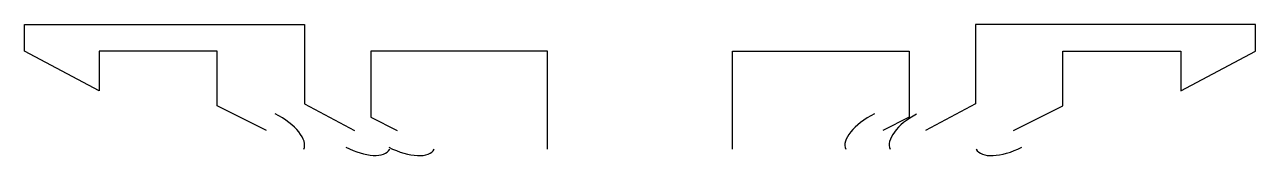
# Model space of a CAD drawing. Header units: millimetres. Extents: x -3.3 to 3.3, y -4.35 to -3.63.
import ezdxf

# ---------------------------------------------------------------- set-up
doc = ezdxf.new("R2010")
doc.units = ezdxf.units.MM
doc.layers.get('0').update_dxf_attribs({"linetype": 'CONTINUOUS'})

msp = doc.modelspace()

# ---------------------------------------------------------------- linework, layer by layer
for p, q in [((-3.2962, -3.7738, 15.5), (-3.2962, -3.6319, 15.5)), ((-3.2962, -3.6319, 15.5), (-1.7962, -3.6319, 15.5)), ((-1.7962, -3.6319, 15.5), (-1.7962, -4.0576, 15.5)), ((3.2962, -3.6319, 15.5), (1.7962, -3.6319, 15.5)), ((1.7962, -3.6319, 15.5), (1.7962, -4.0576, 15.5)), ((3.2962, -3.7738, 15.5), (3.2962, -3.6319, 15.5)), ((-2.8962, -3.9866, 15.5), (-3.2962, -3.7738, 15.5)), ((-2.2647, -3.7738, 15.5), (-2.8962, -3.7738, 15.5)), ((-2.8962, -3.7738, 15.5), (-2.8962, -3.9866, 15.5)), ((-2.2647, -4.0666, 15.5), (-2.2647, -3.7738, 15.5)), ((-0.4962, -3.7738, 15.5), (-1.4426, -3.7738, 15.5)), ((-1.4426, -3.7738, 15.5), (-1.4426, -4.1286, 15.5)), ((-0.4962, -4.2, 15.5), (-0.4962, -3.7738, 15.5)), ((0.4962, -3.7738, 15.5), (1.4426, -3.7738, 15.5)), ((0.4962, -4.2, 15.5), (0.4962, -3.7738, 15.5)), ((1.4426, -3.7738, 15.5), (1.4426, -4.1286, 15.5)), ((2.2647, -4.0666, 15.5), (2.2647, -3.7738, 15.5)), ((2.2647, -3.7738, 15.5), (2.8962, -3.7738, 15.5)), ((2.8962, -3.7738, 15.5), (2.8962, -3.9866, 15.5)), ((2.8962, -3.9866, 15.5), (3.2962, -3.7738, 15.5)), ((-1.9998, -4.2, 15.5), (-2.2647, -4.0666, 15.5)), ((-1.7962, -4.0576, 15.5), (-1.5286, -4.2, 15.5)), ((1.7962, -4.0576, 15.5), (1.5286, -4.2, 15.5)), ((1.9998, -4.2, 15.5), (2.2647, -4.0666, 15.5)), ((-1.4426, -4.1286, 15.5), (-1.3007, -4.2, 15.5)), ((1.4426, -4.1286, 15.5), (1.3007, -4.2, 15.5)), ((-1.8012, -4.3, 16.5), (-1.8012, -4.3, 15.6)), ((-1.3407, -4.3, 15.6), (-1.3407, -4.3, 16.5)), ((-1.1021, -4.3, 15.6), (-1.1021, -4.3, 16.5)), ((-0.4962, -4.3, 16.5), (-0.4962, -4.3, 15.6)), ((0.4962, -4.3, 16.5), (0.4962, -4.3, 15.6)), ((1.1021, -4.3, 15.6), (1.1021, -4.3, 16.5)), ((1.3407, -4.3, 15.6), (1.3407, -4.3, 16.5)), ((1.8012, -4.3, 16.5), (1.8012, -4.3, 15.6))]:
    msp.add_line(p, q)
at = {"extrusion": (1, 0, 0)}
for centre in [(-4.2, 15.6, -0.4962), (-4.2, 15.6, 0.4962)]:
    msp.add_arc(centre, 0.1, 180, 270, dxfattribs=at)
for centre, major_axis, ratio, start_param, end_param in [((-1.9998, -4.2, 15.6), (0.1986, -0.1), 0.449736, 0, 1.570796), ((1.3007, -4.2, 15.6), (-0.1986, -0.1), 0.449736, 4.712389, 6.283185), ((1.5286, -4.2, 15.6), (-0.1879, -0.1), 0.469793, 4.712389, 6.283185), ((-1.5286, -4.2, 15.6), (0.1879, -0.1), 0.469793, 4.712389, 6.283185), ((-1.3007, -4.2, 15.6), (0.1986, -0.1), 0.449736, 4.712389, 6.283185), ((1.9998, -4.2, 15.6), (-0.1986, -0.1), 0.449736, 0, 1.570796)]:
    msp.add_ellipse(centre, major_axis=major_axis, ratio=ratio, start_param=start_param, end_param=end_param)

doc.saveas('drawing.dxf')
